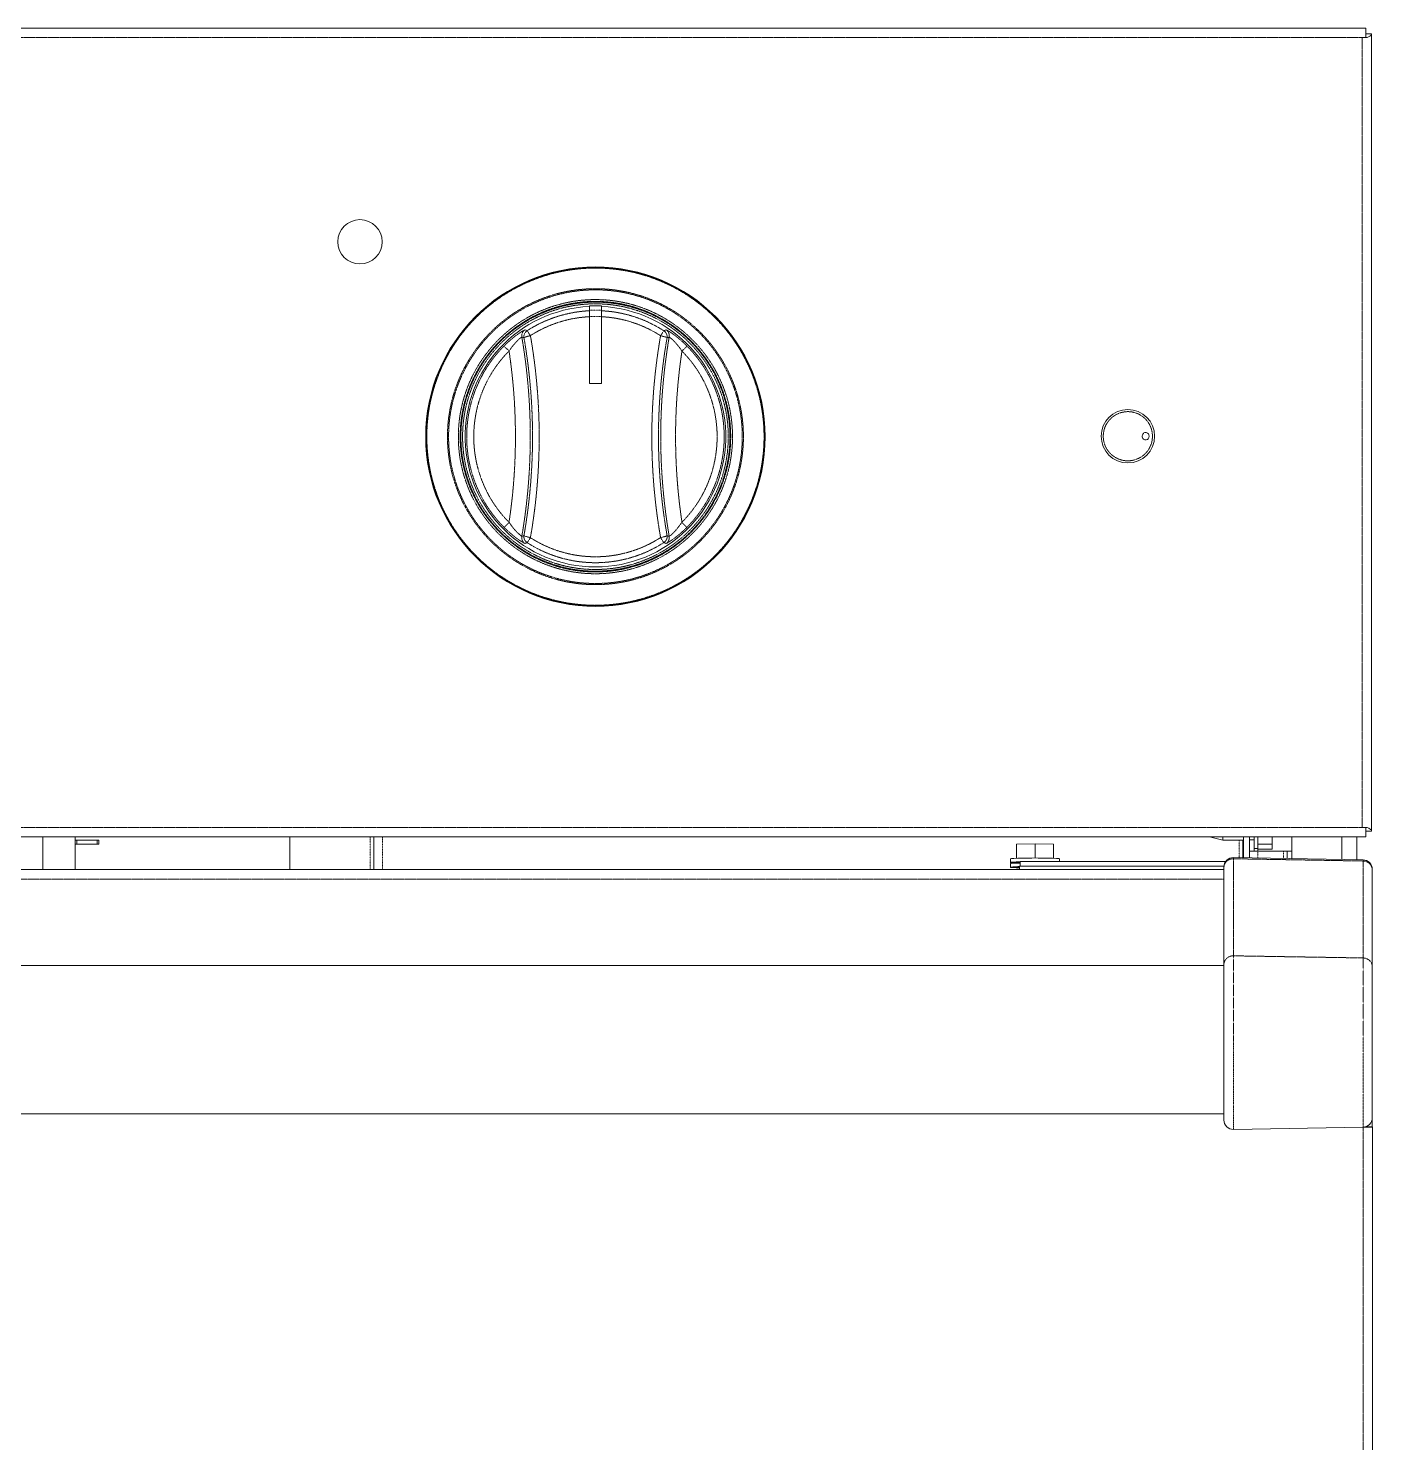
# Model space of a CAD drawing. Header units: millimetres. Extents: x 60499 to 556746, y 248297 to 497145.
# Drawn here: x 437909 to 447421, y 342356 to 352366 of the extents above; entities that cross this region are included whole.
import ezdxf

# ---------------------------------------------------------------- set-up
doc = ezdxf.new("R2010")
doc.units = ezdxf.units.MM
doc.linetypes.add('PHANTOM', pattern=[20, 10, -2, 2, -2, 2, -2])

msp = doc.modelspace()

# ---------------------------------------------------------------- linework, layer by layer
at = {"color": 7, "lineweight": 13, "ltscale": 0.03937}
for p, q in [((447373, 352366), (425198, 352366)), ((447412, 352326), (447412, 346685)), ((447373, 346645), (425198, 346645)), ((444923, 346436), (446369, 346436)), ((444928, 346470), (446381, 346470)), ((446369, 346427), (446369, 345740)), ((446436, 346498), (447353, 346482)), ((446369, 346414), (426217, 346414)), ((447418, 345725), (447418, 346411)), ((446369, 345734), (426217, 345734)), ((446369, 344640), (446369, 345740)), ((447418, 345725), (447418, 344656)), ((446369, 344684), (426217, 344684)), ((447353, 344590), (446436, 344574)), ((447421, 344591), (447421, 328044))]:
    msp.add_line(p, q, dxfattribs=at)
at = {"color": 7, "lineweight": 13, "ltscale": 0.001975}
for p, q in [((447373, 352300), (447373, 352366)), ((447373, 346645), (447373, 346711))]:
    msp.add_line(p, q, dxfattribs=at)
at = {"color": 7, "linetype": 'PHANTOM', "lineweight": 13, "ltscale": 0.03937}
for p, q in [((447347, 352300), (425224, 352300)), ((447347, 346711), (447347, 352300)), ((447347, 346711), (425224, 346711)), ((446436, 346489), (447353, 346473)), ((446436, 346489), (446436, 345802)), ((447353, 345787), (447353, 346473)), ((446369, 346345), (426217, 346345)), ((447353, 345787), (446436, 345802)), ((447353, 344590), (447353, 328044))]:
    msp.add_line(p, q, dxfattribs=at)
at = {"color": 7, "lineweight": 13, "ltscale": 0.000775074}
for p, q in [((447347, 352300), (447373, 352300)), ((447347, 346711), (447373, 346711)), ((446582, 346561), (446608, 346561))]:
    msp.add_line(p, q, dxfattribs=at)
at = {"color": 7, "lineweight": 13, "ltscale": 0.001175}
for p, q in [((447373, 352326), (447412, 352326)), ((447373, 346685), (447412, 346685))]:
    msp.add_line(p, q, dxfattribs=at)
at = {"color": 7, "lineweight": 13, "ltscale": 0.000315328}
msp.add_line((447373, 352300), (447383, 352300), dxfattribs=at)
at = {"color": 7, "lineweight": 13, "ltscale": 0.000900028}
for p, q in [((441879, 350401), (441879, 350370)), ((441966, 350401), (441966, 350370))]:
    msp.add_line(p, q, dxfattribs=at)
at = {"color": 7, "lineweight": 13, "ltscale": 0.0026}
for p, q in [((441966, 350401), (441879, 350401)), ((441966, 349852), (441879, 349852)), ((441879, 349852), (441966, 349852))]:
    msp.add_line(p, q, dxfattribs=at)
at = {"color": 7, "lineweight": 13, "ltscale": 0.001308}
for p, q in [((441879, 350326), (441879, 350370)), ((441966, 350326), (441966, 350370))]:
    msp.add_line(p, q, dxfattribs=at)
at = {"color": 7, "linetype": 'PHANTOM', "lineweight": 13, "ltscale": 0.0026}
for p, q in [((441966, 350370), (441879, 350370)), ((441966, 350326), (441879, 350326))]:
    msp.add_line(p, q, dxfattribs=at)
at = {"color": 7, "linetype": 'PHANTOM', "lineweight": 13, "ltscale": 0.000505259}
for p, q in [((441423, 350232), (441439, 350226)), ((442406, 350226), (442422, 350232)), ((441439, 348726), (441423, 348720)), ((442422, 348720), (442406, 348726))]:
    msp.add_line(p, q, dxfattribs=at)
at = {"color": 7, "lineweight": 13, "ltscale": 0.014116}
for p, q in [((441879, 349852), (441879, 350326)), ((441966, 349852), (441966, 350326))]:
    msp.add_line(p, q, dxfattribs=at)
at = {"color": 7, "linetype": 'PHANTOM', "lineweight": 13, "ltscale": 0.000494411}
for p, q in [((441401, 350181), (441417, 350175)), ((441417, 348777), (441401, 348770))]:
    msp.add_line(p, q, dxfattribs=at)
at = {"color": 7, "linetype": 'PHANTOM', "lineweight": 13, "ltscale": 0.001246}
for p, q in [((441439, 350226), (441462, 350190)), ((442406, 350226), (442383, 350190)), ((441439, 348726), (441462, 348761)), ((442406, 348726), (442383, 348761))]:
    msp.add_line(p, q, dxfattribs=at)
at = {"color": 7, "linetype": 'PHANTOM', "lineweight": 13, "ltscale": 0.000494466}
for p, q in [((442428, 350175), (442444, 350181)), ((442444, 348770), (442428, 348777))]:
    msp.add_line(p, q, dxfattribs=at)
at = {"color": 7, "linetype": 'PHANTOM', "lineweight": 13, "ltscale": 0.001499}
for p, q in [((441275, 350117), (441311, 350082)), ((442534, 350082), (442570, 350117)), ((441311, 348870), (441275, 348834)), ((442570, 348834), (442534, 348870))]:
    msp.add_line(p, q, dxfattribs=at)
at = {"color": 7, "lineweight": 13, "ltscale": 5.64695e-06}
for p, q in [((441879, 349852), (441879, 349852)), ((441966, 349852), (441966, 349852))]:
    msp.add_line(p, q, dxfattribs=at)
at = {"color": 7, "lineweight": 13, "ltscale": 0.006889}
for p, q in [((438011, 346414), (438011, 346645)), ((438011, 346645), (438011, 346414)), ((438241, 346645), (438241, 346414)), ((438241, 346414), (438241, 346645)), ((440355, 346414), (440355, 346645))]:
    msp.add_line(p, q, dxfattribs=at)
at = {"color": 7, "lineweight": 13, "ltscale": 0.006875}
msp.add_line((439759, 346645), (439759, 346414), dxfattribs=at)
at = {"color": 7, "linetype": 'PHANTOM', "lineweight": 13, "ltscale": 0.006875}
msp.add_line((440329, 346414), (440329, 346645), dxfattribs=at)
at = {"color": 7, "linetype": 'PHANTOM', "lineweight": 13, "ltscale": 0.006889}
msp.add_line((440415, 346414), (440415, 346645), dxfattribs=at)
at = {"color": 7, "lineweight": 13, "ltscale": 0.002909}
msp.add_line((446267, 346645), (446362, 346620), dxfattribs=at)
at = {"color": 7, "lineweight": 13, "ltscale": 0.000753027}
msp.add_line((446362, 346645), (446362, 346620), dxfattribs=at)
at = {"color": 7, "lineweight": 13, "ltscale": 0.004429}
msp.add_line((446508, 346496), (446508, 346645), dxfattribs=at)
at = {"color": 7, "lineweight": 13, "ltscale": 0.000674931}
for p, q in [((446549, 346622), (446549, 346645)), ((446582, 346645), (446582, 346622))]:
    msp.add_line(p, q, dxfattribs=at)
at = {"color": 7, "lineweight": 13, "ltscale": 0.00099927}
msp.add_line((446582, 346611), (446582, 346645), dxfattribs=at)
at = {"color": 7, "lineweight": 13, "ltscale": 0.002515}
msp.add_line((446608, 346561), (446608, 346645), dxfattribs=at)
at = {"color": 7, "lineweight": 13, "ltscale": 0.00159}
msp.add_line((446709, 346645), (446709, 346592), dxfattribs=at)
at = {"color": 7, "lineweight": 13, "ltscale": 0.004607}
msp.add_line((446850, 346490), (446850, 346645), dxfattribs=at)
at = {"color": 7, "lineweight": 13, "ltscale": 0.00479}
msp.add_line((447203, 346484), (447203, 346645), dxfattribs=at)
at = {"color": 7, "lineweight": 13, "ltscale": 0.004845}
msp.add_line((447308, 346482), (447308, 346645), dxfattribs=at)
at = {"color": 7, "lineweight": 13, "ltscale": 0.00109}
msp.add_line((447347, 346711), (447383, 346711), dxfattribs=at)
at = {"color": 7, "lineweight": 13, "ltscale": 0.000311874}
for p, q in [((438241, 346620), (438252, 346620)), ((438252, 346620), (438241, 346620)), ((438252, 346620), (438241, 346620)), ((438252, 346593), (438241, 346593)), ((438241, 346593), (438252, 346593))]:
    msp.add_line(p, q, dxfattribs=at)
at = {"color": 7, "lineweight": 13, "ltscale": 0.004606}
msp.add_line((438241, 346620), (438396, 346620), dxfattribs=at)
at = {"color": 7, "lineweight": 13, "ltscale": 0.002269}
msp.add_line((438317, 346620), (438241, 346620), dxfattribs=at)
at = {"color": 7, "lineweight": 13, "ltscale": 0.00078739}
for p, q in [((438252, 346620), (438252, 346593)), ((438252, 346593), (438252, 346620)), ((438396, 346620), (438396, 346593)), ((438396, 346593), (438396, 346620)), ((438408, 346593), (438408, 346620)), ((438408, 346620), (438408, 346593))]:
    msp.add_line(p, q, dxfattribs=at)
at = {"color": 7, "lineweight": 13, "ltscale": 0.004294}
for p, q in [((438396, 346620), (438252, 346620)), ((438252, 346593), (438396, 346593)), ((438396, 346593), (438252, 346593))]:
    msp.add_line(p, q, dxfattribs=at)
at = {"color": 7, "lineweight": 13, "ltscale": 0.001181}
for p, q in [((438298, 346620), (438258, 346620)), ((438272, 346620), (438311, 346620))]:
    msp.add_line(p, q, dxfattribs=at)
at = {"color": 7, "lineweight": 13, "ltscale": 0.001344}
msp.add_line((438362, 346620), (438317, 346620), dxfattribs=at)
at = {"color": 7, "lineweight": 13, "ltscale": 0.001353}
msp.add_line((438408, 346620), (438362, 346620), dxfattribs=at)
at = {"color": 7, "lineweight": 13, "ltscale": 0.000360264}
for p, q in [((438408, 346620), (438396, 346620)), ((438396, 346620), (438408, 346620)), ((438396, 346593), (438408, 346593)), ((438408, 346593), (438396, 346593))]:
    msp.add_line(p, q, dxfattribs=at)
at = {"color": 7, "lineweight": 13, "ltscale": 0.003901}
for p, q in [((444902, 346592), (445033, 346594)), ((445033, 346594), (445164, 346592))]:
    msp.add_line(p, q, dxfattribs=at)
at = {"color": 7, "lineweight": 13, "ltscale": 0.002962}
for p, q in [((444902, 346493), (444902, 346592)), ((445164, 346493), (445164, 346592))]:
    msp.add_line(p, q, dxfattribs=at)
at = {"color": 7, "lineweight": 13, "ltscale": 0.00297}
msp.add_line((445033, 346494), (445033, 346594), dxfattribs=at)
at = {"color": 7, "lineweight": 13, "ltscale": 0.004357}
msp.add_line((446508, 346620), (446362, 346620), dxfattribs=at)
at = {"color": 7, "linetype": 'PHANTOM', "lineweight": 13, "ltscale": 0.00366}
msp.add_line((446477, 346620), (446477, 346497), dxfattribs=at)
at = {"color": 7, "lineweight": 13, "ltscale": 0.003673}
msp.add_line((446503, 346620), (446503, 346496), dxfattribs=at)
at = {"color": 7, "lineweight": 13, "ltscale": 0.000989959}
msp.add_line((446549, 346622), (446582, 346622), dxfattribs=at)
at = {"color": 7, "lineweight": 13, "ltscale": 0.00235}
for p, q in [((446549, 346543), (446549, 346622)), ((446582, 346543), (446582, 346622))]:
    msp.add_line(p, q, dxfattribs=at)
at = {"color": 7, "lineweight": 13, "ltscale": 0.001765}
msp.add_line((446608, 346543), (446549, 346543), dxfattribs=at)
at = {"color": 7, "lineweight": 13, "ltscale": 0.001425}
msp.add_line((446549, 346496), (446549, 346543), dxfattribs=at)
at = {"color": 7, "lineweight": 13, "ltscale": 0.001516}
msp.add_line((446582, 346561), (446582, 346611), dxfattribs=at)
at = {"color": 7, "lineweight": 13, "ltscale": 0.000509848}
for p, q in [((446582, 346543), (446582, 346561)), ((446608, 346543), (446608, 346561))]:
    msp.add_line(p, q, dxfattribs=at)
at = {"color": 7, "lineweight": 13, "ltscale": 0.003}
for p, q in [((446608, 346592), (446709, 346592)), ((446608, 346556), (446709, 346556))]:
    msp.add_line(p, q, dxfattribs=at)
at = {"color": 7, "lineweight": 13, "ltscale": 0.00541}
msp.add_line((446790, 346543), (446608, 346543), dxfattribs=at)
at = {"color": 7, "linetype": 'PHANTOM', "lineweight": 13, "ltscale": 0.001456}
msp.add_line((446608, 346495), (446608, 346543), dxfattribs=at)
at = {"color": 7, "lineweight": 13, "ltscale": 0.001051}
msp.add_line((446709, 346592), (446709, 346556), dxfattribs=at)
at = {"color": 7, "lineweight": 13, "ltscale": 0.000775014}
for p, q in [((446790, 346543), (446816, 346543)), ((440355, 346414), (440329, 346414))]:
    msp.add_line(p, q, dxfattribs=at)
at = {"color": 7, "linetype": 'PHANTOM', "lineweight": 13, "ltscale": 0.00155}
msp.add_line((446790, 346543), (446790, 346491), dxfattribs=at)
at = {"color": 7, "lineweight": 13, "ltscale": 0.001564}
msp.add_line((446816, 346543), (446816, 346491), dxfattribs=at)
at = {"color": 7, "lineweight": 13, "ltscale": 0.000990019}
msp.add_line((446849, 346543), (446816, 346543), dxfattribs=at)
at = {"color": 7, "lineweight": 13, "ltscale": 0.001581}
msp.add_line((446849, 346543), (446849, 346490), dxfattribs=at)
at = {"color": 7, "lineweight": 13, "ltscale": 0.000774654}
for p, q in [((444859, 346463), (444859, 346489)), ((444859, 346429), (444859, 346455))]:
    msp.add_line(p, q, dxfattribs=at)
at = {"color": 7, "lineweight": 13, "ltscale": 6.24769e-05}
for p, q in [((444859, 346463), (444859, 346461)), ((444859, 346429), (444859, 346427)), ((444910, 346467), (444910, 346465)), ((444910, 346433), (444910, 346431)), ((444910, 346425), (444910, 346423))]:
    msp.add_line(p, q, dxfattribs=at)
at = {"color": 7, "lineweight": 13, "ltscale": 0.00205}
for p, q in [((444928, 346463), (444859, 346463)), ((444859, 346461), (444928, 346461)), ((444928, 346461), (444859, 346461))]:
    msp.add_line(p, q, dxfattribs=at)
at = {"color": 7, "lineweight": 13, "ltscale": 0.001925}
for p, q in [((444923, 346429), (444859, 346429)), ((444859, 346427), (444923, 346427)), ((444923, 346427), (444859, 346427))]:
    msp.add_line(p, q, dxfattribs=at)
at = {"color": 7, "lineweight": 13, "ltscale": 2.82948e-05}
msp.add_line((444902, 346459), (444902, 346460), dxfattribs=at)
at = {"color": 7, "lineweight": 13, "ltscale": 0.000534413}
for p, q in [((444928, 346466), (444910, 346467)), ((444928, 346464), (444910, 346465)), ((444910, 346457), (444928, 346458))]:
    msp.add_line(p, q, dxfattribs=at)
at = {"color": 7, "lineweight": 13, "ltscale": 0.000534592}
for p, q in [((444910, 346465), (444928, 346464)), ((444928, 346460), (444910, 346459)), ((444928, 346458), (444910, 346457))]:
    msp.add_line(p, q, dxfattribs=at)
at = {"color": 7, "lineweight": 13, "ltscale": 6.24169e-05}
msp.add_line((444910, 346459), (444910, 346457), dxfattribs=at)
at = {"color": 7, "lineweight": 13, "ltscale": 0.000409417}
for p, q in [((444923, 346433), (444910, 346433)), ((444923, 346430), (444910, 346431))]:
    msp.add_line(p, q, dxfattribs=at)
at = {"color": 7, "lineweight": 13, "ltscale": 0.000409555}
for p, q in [((444910, 346431), (444923, 346430)), ((444923, 346426), (444910, 346425)), ((444923, 346424), (444910, 346423))]:
    msp.add_line(p, q, dxfattribs=at)
at = {"color": 7, "lineweight": 13, "ltscale": 0.000664719}
msp.add_line((444923, 346436), (444923, 346414), dxfattribs=at)
at = {"color": 7, "lineweight": 13, "ltscale": 0.001}
msp.add_line((444928, 346436), (444928, 346470), dxfattribs=at)
at = {"color": 7, "lineweight": 13, "ltscale": 0.000583619}
msp.add_line((445206, 346470), (445206, 346489), dxfattribs=at)
at = {"color": 7, "lineweight": 13, "ltscale": 0.000134446}
msp.add_line((446369, 346431), (446369, 346427), dxfattribs=at)
at = {"color": 7, "linetype": 'PHANTOM', "lineweight": 13, "ltscale": 0.000265647}
for p, q in [((446436, 346498), (446436, 346489)), ((447353, 346473), (447353, 346482))]:
    msp.add_line(p, q, dxfattribs=at)
at = {"color": 7, "lineweight": 13, "ltscale": 0.016985}
msp.add_line((440329, 346414), (439759, 346414), dxfattribs=at)
at = {"color": 7, "lineweight": 13, "ltscale": 1.49584e-05}
msp.add_line((440275, 346414), (440275, 346414), dxfattribs=at)
at = {"color": 7, "lineweight": 13, "ltscale": 0.000409419}
msp.add_line((444910, 346423), (444923, 346424), dxfattribs=at)
at = {"color": 7, "lineweight": 13, "ltscale": 0.000134506}
msp.add_line((447418, 346411), (447418, 346415), dxfattribs=at)
at = {"color": 7, "linetype": 'PHANTOM', "lineweight": 13, "ltscale": 0.017651}
msp.add_line((446436, 345209), (446436, 345802), dxfattribs=at)
at = {"color": 7, "linetype": 'PHANTOM', "lineweight": 13, "ltscale": 0.017206}
msp.add_line((447353, 345787), (447353, 345209), dxfattribs=at)
at = {"color": 7, "linetype": 'PHANTOM', "lineweight": 13, "ltscale": 0.018907}
msp.add_line((446436, 344574), (446436, 345209), dxfattribs=at)
at = {"color": 7, "linetype": 'PHANTOM', "lineweight": 13, "ltscale": 0.01843}
msp.add_line((447353, 345209), (447353, 344590), dxfattribs=at)
at = {"color": 7, "lineweight": 13, "ltscale": 0.001928}
msp.add_line((447418, 344591), (447418, 344656), dxfattribs=at)
at = {"color": 7, "lineweight": 13, "ltscale": 0.001941}
msp.add_line((447418, 344590), (447353, 344590), dxfattribs=at)
at = {"color": 7, "lineweight": 13, "ltscale": 0.001636}
msp.add_line((447366, 344591), (447421, 344591), dxfattribs=at)
at = {"color": 7, "lineweight": 13, "ltscale": 0.03937}
for points in [[(447383, 352300), (447401, 352310), (447407, 352316), (447410, 352320), (447412, 352326)], [(445790, 349479), (445792, 349488), (445794, 349493), (445799, 349499), (445802, 349502), (445810, 349505), (445818, 349505)], [(445818, 349454), (445808, 349454), (445804, 349456), (445799, 349459), (445796, 349462), (445793, 349468), (445791, 349474), (445790, 349479)], [(445818, 349505), (445824, 349504), (445829, 349501), (445834, 349496), (445838, 349490), (445840, 349479)], [(445840, 349479), (445838, 349470), (445833, 349461), (445827, 349457), (445818, 349454)], [(447412, 346685), (447412, 346689), (447410, 346693), (447406, 346697), (447393, 346706), (447383, 346711)]]:
    msp.add_lwpolyline(points, dxfattribs=at)
at = {"color": 7, "linetype": 'PHANTOM', "lineweight": 13, "ltscale": 0.03937}
for points in [[(441275, 350117), (441313, 350153), (441353, 350187), (441386, 350210), (441401, 350220), (441417, 350229), (441422, 350232), (441423, 350232), (441423, 350232)], [(442422, 350232), (442422, 350232), (442423, 350232), (442429, 350229), (442455, 350213), (442479, 350196), (442504, 350177), (442535, 350150), (442570, 350117)], [(441311, 350082), (441336, 350117), (441361, 350146), (441382, 350167), (441397, 350179), (441400, 350181), (441401, 350181), (441401, 350181), (441401, 350181)], [(442383, 350190), (442412, 350183), (442423, 350179), (442427, 350177), (442428, 350176), (442428, 350175), (442428, 350175)], [(442444, 350181), (442444, 350181), (442444, 350181), (442444, 350181), (442445, 350181), (442453, 350175), (442479, 350151), (442502, 350125), (442515, 350109), (442534, 350082)], [(441423, 348720), (441423, 348720), (441422, 348720), (441416, 348723), (441390, 348739), (441365, 348756), (441341, 348775), (441310, 348802), (441275, 348834)], [(441401, 348770), (441401, 348770), (441401, 348770), (441401, 348770), (441400, 348771), (441393, 348776), (441367, 348800), (441343, 348826), (441331, 348842), (441311, 348870)], [(442570, 348834), (442523, 348791), (442500, 348772), (442475, 348753), (442444, 348732), (442428, 348723), (442423, 348720), (442422, 348720), (442422, 348720)], [(442534, 348870), (442508, 348835), (442484, 348806), (442463, 348785), (442448, 348772), (442445, 348771), (442444, 348770), (442444, 348770), (442444, 348770)], [(441462, 348761), (441435, 348768), (441425, 348771), (441419, 348774), (441418, 348775), (441417, 348776), (441417, 348777)], [(442383, 348761), (442410, 348768), (442420, 348771), (442426, 348774), (442427, 348775), (442428, 348776), (442428, 348777)]]:
    msp.add_lwpolyline(points, dxfattribs=at)
at = {"color": 7, "lineweight": 13, "ltscale": 0.03937}
for centre, radius in [((441922, 349476), 1201), ((445689, 349479), 189)]:
    msp.add_circle(centre, radius, dxfattribs=at)
at = {"color": 7, "linetype": 'PHANTOM', "lineweight": 13, "ltscale": 0.03937}
for centre, radius in [((441922, 349476), 1197), ((441922, 349476), 1193), ((441922, 349476), 1047), ((441922, 349476), 1039), ((441922, 349476), 970), ((441922, 349476), 957), ((441922, 349476), 952), ((441922, 349476), 940), ((445689, 349479), 174)]:
    msp.add_circle(centre, radius, dxfattribs=at)
at = {"color": 7, "lineweight": 13, "ltscale": 0.03937}
for centre, radius, start, end in [((440256, 350855), 157, 0, 180), ((440256, 350855), 157, 180, 0), ((441922, 349476), 922, 92.714, 87.286), ((446435, 346431), 66.3, 89, 180), ((447352, 346415), 66.3, 360, 89), ((446435, 344640), 66.3, 180, 271), ((447352, 344656), 66.3, 271, 360)]:
    msp.add_arc(centre, radius, start, end, dxfattribs=at)
at = {"color": 7, "linetype": 'PHANTOM', "lineweight": 13, "ltscale": 0.03937}
for centre, radius, start, end in [((441922, 349476), 892, 92.806, 122.8187), ((441922, 349476), 892, 57.1813, 87.194), ((441451, 350190), 50.4, 123.485, 189.6647), ((441922, 349476), 850, 92.9443, 122.8187), ((441922, 349476), 850, 57.1813, 87.0557), ((442394, 350190), 50.4, 350.3351, 56.5138), ((437280, 349476), 4181, 350.2849, 9.7151), ((441466, 350183), 50.4, 122.8695, 189.5403), ((437416, 349476), 4061, 359.9991, 9.9097), ((437372, 349476), 4152, 359.9981, 9.9078), ((446473, 349476), 4152, 170.0922, 180.0019), ((446429, 349476), 4061, 170.0903, 180.0009), ((446565, 349476), 4181, 170.2849, 189.7151), ((442379, 350183), 50.4, 350.4592, 57.1305), ((441922, 349476), 911, 135.2484, 224.7516), ((441922, 349476), 861, 135.2484, 224.7516), ((437280, 349476), 4076, 351.4487, 8.5513), ((446565, 349476), 4076, 171.4487, 188.5513), ((441922, 349476), 861, 315.2484, 44.7516), ((441922, 349476), 911, 315.2484, 44.7516), ((437416, 349476), 4061, 350.0903, 0.0009), ((437372, 349476), 4152, 350.0922, 0.0019), ((446473, 349476), 4152, 179.9981, 189.9078), ((446429, 349476), 4061, 179.9991, 189.9097), ((441451, 348762), 50.4, 170.3351, 236.5138), ((441466, 348769), 50.4, 170.4592, 237.1305), ((441922, 349476), 850, 237.1804, 302.8187), ((442379, 348769), 50.4, 302.8695, 9.5403), ((442394, 348762), 50.4, 303.4837, 9.6643), ((441922, 349476), 892, 237.1813, 302.8187)]:
    msp.add_arc(centre, radius, start, end, dxfattribs=at)
for centre, major_axis, ratio, start_param, end_param in [((441466, 350183), (-49.6, -8.7), 0.155752, 4.778124, 6.248215), ((446435, 346427), (66.3, 0), 0.93358, 1.553343, 3.141593), ((447352, 346411), (-66.3, 0), 0.93358, 3.141593, 4.694936), ((446435, 345740), (66.3, 0), 0.93358, 1.553343, 3.141593), ((447352, 345725), (-66.3, 0), 0.93358, 3.141593, 4.694936)]:
    msp.add_ellipse(centre, major_axis=major_axis, ratio=ratio, start_param=start_param, end_param=end_param, dxfattribs=at)
at = {"color": 7, "lineweight": 13, "ltscale": 0.03937}
for centre, start_param, end_param in [((445033, 346489), 0, 3.141593), ((445033, 346463), 2.219136, 3.141593), ((445033, 346455), 2.356194, 3.141593), ((445033, 346429), 2.2498, 3.141593), ((445033, 346463), 3.555719, 3.926991), ((445033, 346429), 3.555719, 3.926991)]:
    msp.add_ellipse(centre, major_axis=(174, 0), ratio=0.030561, start_param=start_param, end_param=end_param, dxfattribs=at)

doc.saveas('drawing.dxf')
